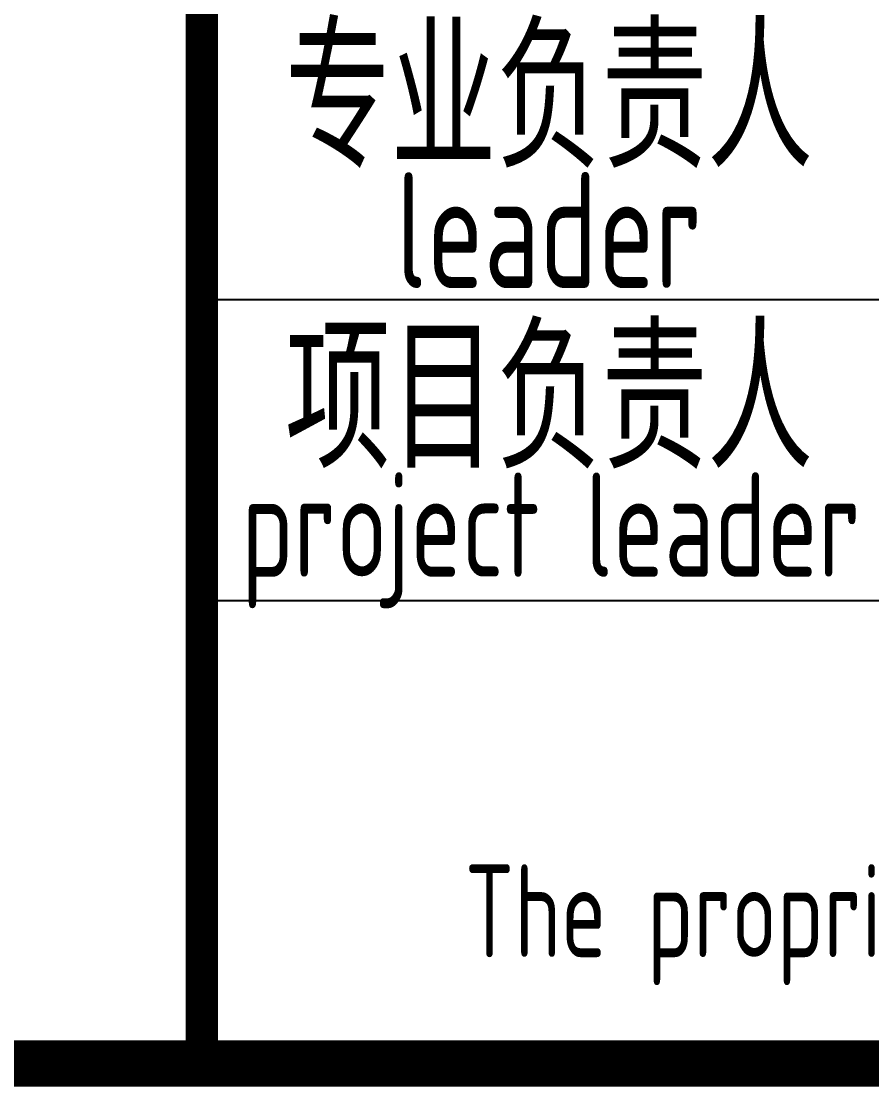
# Model space of a CAD drawing. Extents: x 6250600 to 6678662, y -692028 to -290561.
# Drawn here: x 6300957 to 6302794, y -371429 to -369128 of the extents above; entities that cross this region are included whole.
import ezdxf
from ezdxf.enums import TextEntityAlignment as Align

# ---------------------------------------------------------------- set-up
doc = ezdxf.new("R2010")
doc.units = 0
doc.header["$LTSCALE"] = 1000
doc.header["$MEASUREMENT"] = 0
doc.layers.get('0').update_dxf_attribs({"linetype": 'CONTINUOUS'})
doc.styles.add('AHD', font='sceie.shx', dxfattribs={"width": 0.7, "bigfont": 'sceic.shx'})

msp = doc.modelspace()

# ---------------------------------------------------------------- linework, layer by layer
for p, q in [((6301346.9, -369728.7), (6319346.9, -369728.7)), ((6301346.9, -370378.7), (6319346.9, -370378.7)), ((6301346.9, -371378.7), (6319346.9, -371378.7))]:
    msp.add_line(p, q)
at = {"color": 0, "const_width": 100}
msp.add_lwpolyline([(6319346.9, -371378.7), (6263446.9, -371378.7), (6263446.9, -331378.7), (6319346.9, -331378.7)], close=True, dxfattribs=at)
msp.add_lwpolyline([(6319346.9, -365378.7, 70, 70, 0), (6301346.9, -365378.7, 70, 70, 0), (6301346.9, -371378.7, 0, 0, 0)], format="xyseb")
at = {"const_width": 70}
msp.add_lwpolyline([(6301346.9, -365378.7), (6301346.9, -371378.7)], dxfattribs=at)

# ---------------------------------------------------------------- texts
at = {"style": 'AHD', "width": 0.8}
for s, height, p in [('专业负责人', 300, (6302096.9, -369278.7)), ('leader', 250, (6302096.9, -369578.7)), ('项目负责人', 300, (6302096.9, -369928.7)), ('project leader', 225, (6302100.9, -370248.7)), ('The proprietary right of this document belongs to Anhui Huadong Chemical And Medical Engineering  Co.,Ltd.  and any replication or transfer to the 3rd. side is forbidden without its permission. ', 200, (6310346.9, -371078.7)), ('The proprietary right of this document belongs to Anhui Huadong Chemical And Medical Engineering  Co.,Ltd.  and any replication or transfer to the 3rd. side is forbidden without its permission. ', 200, (6310346.9, -371078.7))]:
    msp.add_text(s, height=height, dxfattribs=at).set_placement(p, align=Align.MIDDLE)

doc.saveas('drawing.dxf')
